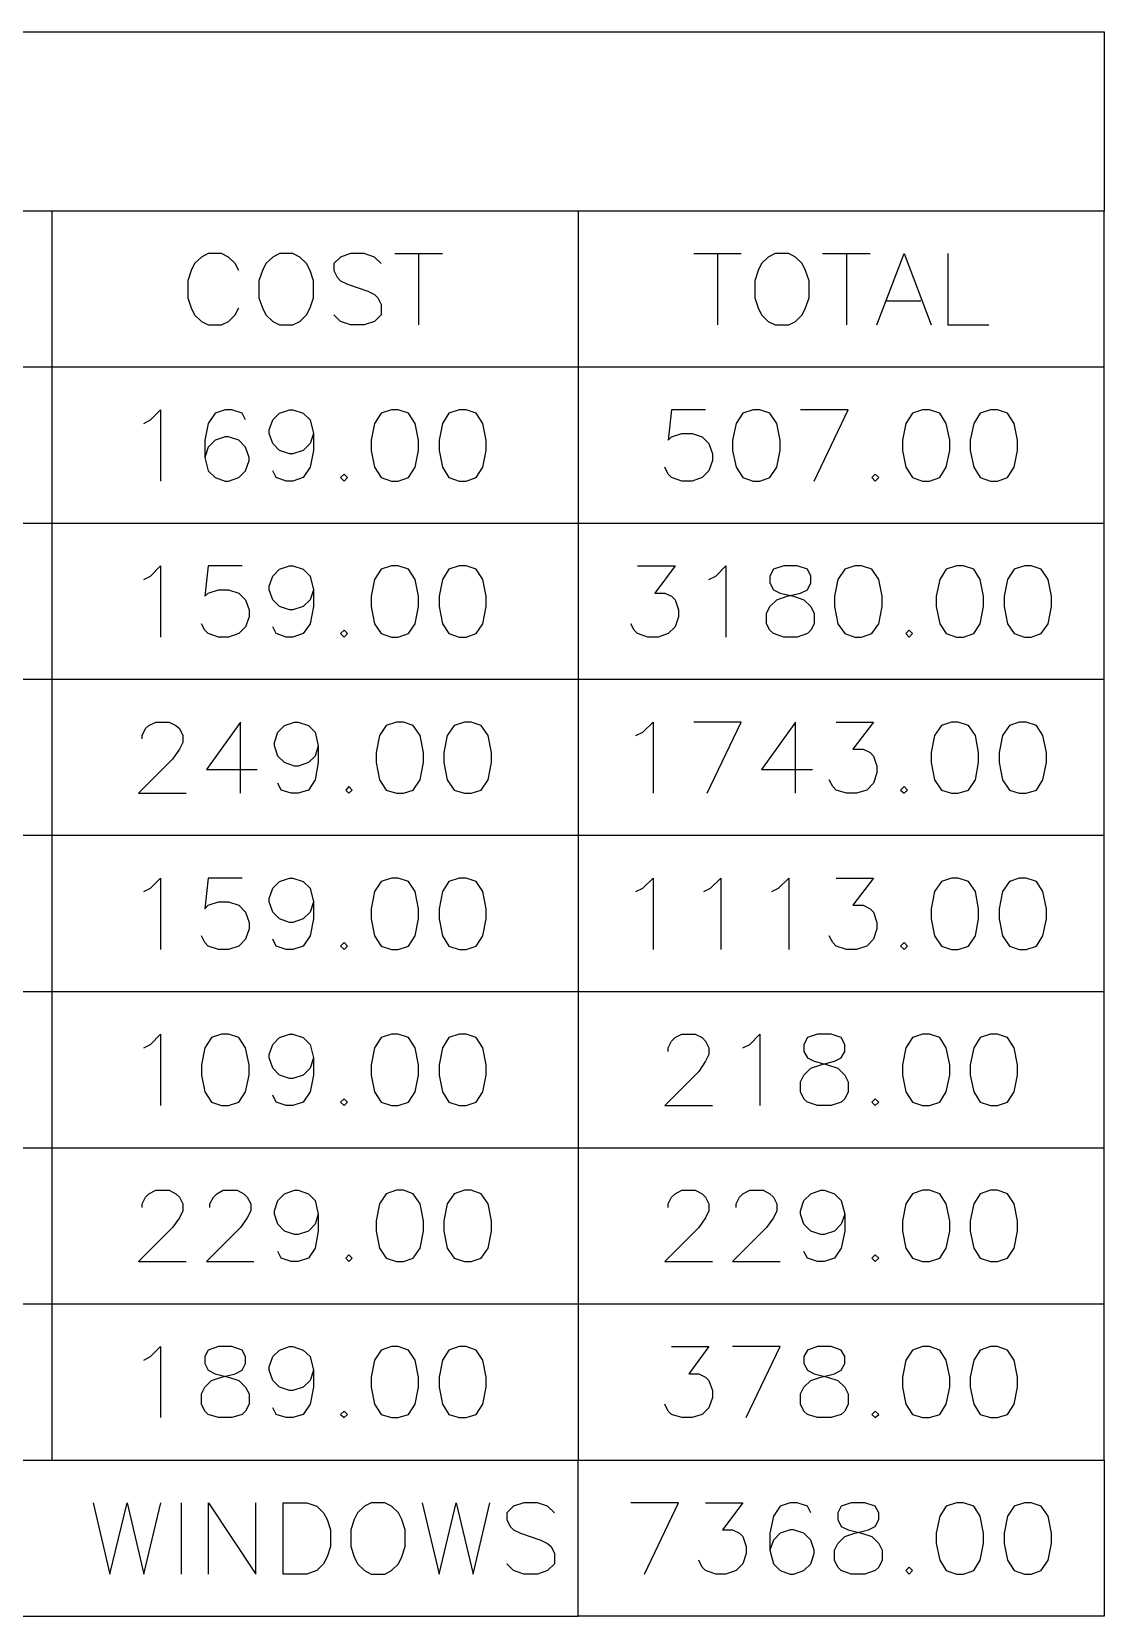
# Paper-space layout 'D-size Plot' of a CAD drawing. Extents: x 0 to 34.1, y 0 to 23.
# Drawn here: x 27.487 to 30.197, y 2.313 to 6.314 of the extents above; entities that cross this region are included whole.
import ezdxf
from ezdxf.xclip import XClip

# ---------------------------------------------------------------- set-up
doc = ezdxf.new("R2010")
doc.units = 0
doc.header["$XCLIPFRAME"] = 0
doc.layers.add('Text', color=7, linetype='Continuous')

# ---------------------------------------------------------------- blocks, each defined once
blk = doc.blocks.new('Viewport3')
at = {"color": 18, "linetype": 'Continuous', "lineweight": 25, "true_color": 0x000000}
for p, q in [((28.4049, 5.7543), (28.5249, 5.7543)), ((28.4649, 5.7543), (28.4649, 5.5743)), ((29.1599, 5.7543), (29.2799, 5.7543)), ((29.2199, 5.7543), (29.2199, 5.5743)), ((29.4857, 5.7543), (29.6057, 5.7543)), ((29.5457, 5.7543), (29.5457, 5.5743)), ((29.6482, 5.6343), (29.734, 5.6343)), ((26.5582, 2.7068), (27.5382, 2.7068)), ((27.5382, 2.7068), (28.8682, 2.7068)), ((27.8648, 2.5993), (27.8648, 2.4193)), ((26.5582, 2.3126), (27.5382, 2.3126)), ((27.5382, 2.3126), (28.8682, 2.3126))]:
    blk.add_line(p, q, dxfattribs=at)
for points in [[(16.4547, 5.861), (16.4547, 6.3143), (17.4589, 6.3143), (18.7881, 6.3143), (20.6581, 6.3143), (22.4756, 6.3143), (24.0973, 6.3143), (26.5582, 6.3143), (27.5382, 6.3143), (28.8682, 6.3143), (30.1974, 6.3143), (30.1974, 5.861)], [(27.5382, 5.861), (26.5582, 5.861), (26.5582, 5.4668)], [(28.8682, 5.861), (27.5382, 5.861), (27.5382, 5.4668)], [(30.1974, 5.4668), (30.1974, 5.861), (28.8682, 5.861), (28.8682, 5.4668)], [(28.0107, 5.711), (28.0015, 5.7285), (27.9848, 5.7451), (27.9673, 5.7543), (27.9332, 5.7543), (27.9165, 5.7451), (27.899, 5.7285), (27.8907, 5.711), (27.8815, 5.6851), (27.8815, 5.6426), (27.8907, 5.6168), (27.899, 5.5993), (27.9165, 5.5826), (27.9332, 5.5743), (27.9673, 5.5743), (27.9848, 5.5826), (28.0015, 5.5993), (28.0107, 5.6168)], [(28.1132, 5.7543), (28.0965, 5.7451), (28.079, 5.7285), (28.0707, 5.711), (28.0615, 5.6851), (28.0615, 5.6426), (28.0707, 5.6168), (28.079, 5.5993), (28.0965, 5.5826), (28.1132, 5.5743), (28.1474, 5.5743), (28.1649, 5.5826), (28.1815, 5.5993), (28.1907, 5.6168), (28.199, 5.6426), (28.199, 5.6851), (28.1907, 5.711), (28.1815, 5.7285), (28.1649, 5.7451), (28.1474, 5.7543), (28.1132, 5.7543)], [(28.3707, 5.7285), (28.3532, 5.7451), (28.3274, 5.7543), (28.2932, 5.7543), (28.2674, 5.7451), (28.2507, 5.7285), (28.2507, 5.711), (28.259, 5.6943), (28.2674, 5.6851), (28.2849, 5.6768), (28.3365, 5.6593), (28.3532, 5.651), (28.3615, 5.6426), (28.3707, 5.6251), (28.3707, 5.5993), (28.3532, 5.5826), (28.3274, 5.5743), (28.2932, 5.5743), (28.2674, 5.5826), (28.2507, 5.5993)], [(29.3657, 5.7543), (29.3482, 5.7451), (29.3315, 5.7285), (29.3224, 5.711), (29.314, 5.6851), (29.314, 5.6426), (29.3224, 5.6168), (29.3315, 5.5993), (29.3482, 5.5826), (29.3657, 5.5743), (29.3999, 5.5743), (29.4174, 5.5826), (29.434, 5.5993), (29.4424, 5.6168), (29.4515, 5.6426), (29.4515, 5.6851), (29.4424, 5.711), (29.434, 5.7285), (29.4174, 5.7451), (29.3999, 5.7543), (29.3657, 5.7543)], [(29.6224, 5.5743), (29.6915, 5.7543), (29.7599, 5.5743)], [(29.8024, 5.7543), (29.8024, 5.5743), (29.9057, 5.5743)], [(27.5382, 5.4668), (26.5582, 5.4668), (26.5582, 5.0726)], [(28.8682, 5.4668), (27.5382, 5.4668), (27.5382, 5.0726)], [(30.1974, 5.0726), (30.1974, 5.4668), (28.8682, 5.4668), (28.8682, 5.0726)], [(27.7707, 5.3251), (27.7873, 5.3343), (27.8132, 5.3593), (27.8132, 5.1793)], [(28.0274, 5.3343), (28.019, 5.351), (27.9932, 5.3593), (27.9765, 5.3593), (27.9507, 5.351), (27.9332, 5.3251), (27.9248, 5.2826), (27.9248, 5.2393), (27.9332, 5.2051), (27.9507, 5.1885), (27.9765, 5.1793), (27.9848, 5.1793), (28.0107, 5.1885), (28.0274, 5.2051), (28.0365, 5.231), (28.0365, 5.2393), (28.0274, 5.2651), (28.0107, 5.2826), (27.9848, 5.291), (27.9765, 5.291), (27.9507, 5.2826), (27.9332, 5.2651), (27.9248, 5.2393)], [(28.199, 5.2993), (28.1907, 5.2743), (28.1732, 5.2568), (28.1474, 5.2485), (28.139, 5.2485), (28.1132, 5.2568), (28.0965, 5.2743), (28.0874, 5.2993), (28.0874, 5.3085), (28.0965, 5.3343), (28.1132, 5.351), (28.139, 5.3593), (28.1474, 5.3593), (28.1732, 5.351), (28.1907, 5.3343), (28.199, 5.2993), (28.199, 5.2568), (28.1907, 5.2143), (28.1732, 5.1885), (28.1474, 5.1793), (28.1307, 5.1793), (28.1049, 5.1885), (28.0965, 5.2051)], [(28.3965, 5.3593), (28.3707, 5.351), (28.3532, 5.3251), (28.3449, 5.2826), (28.3449, 5.2568), (28.3532, 5.2143), (28.3707, 5.1885), (28.3965, 5.1793), (28.4132, 5.1793), (28.439, 5.1885), (28.4565, 5.2143), (28.4649, 5.2568), (28.4649, 5.2826), (28.4565, 5.3251), (28.439, 5.351), (28.4132, 5.3593), (28.3965, 5.3593)], [(28.5674, 5.3593), (28.5415, 5.351), (28.5249, 5.3251), (28.5165, 5.2826), (28.5165, 5.2568), (28.5249, 5.2143), (28.5415, 5.1885), (28.5674, 5.1793), (28.5849, 5.1793), (28.6107, 5.1885), (28.6274, 5.2143), (28.6357, 5.2568), (28.6357, 5.2826), (28.6274, 5.3251), (28.6107, 5.351), (28.5849, 5.3593), (28.5674, 5.3593)], [(29.1899, 5.3593), (29.104, 5.3593), (29.0957, 5.2826), (29.104, 5.291), (29.1299, 5.2993), (29.1557, 5.2993), (29.1815, 5.291), (29.1982, 5.2743), (29.2074, 5.2485), (29.2074, 5.231), (29.1982, 5.2051), (29.1815, 5.1885), (29.1557, 5.1793), (29.1299, 5.1793), (29.104, 5.1885), (29.0957, 5.1968), (29.0874, 5.2143)], [(29.3099, 5.3593), (29.284, 5.351), (29.2674, 5.3251), (29.2582, 5.2826), (29.2582, 5.2568), (29.2674, 5.2143), (29.284, 5.1885), (29.3099, 5.1793), (29.3274, 5.1793), (29.3524, 5.1885), (29.3699, 5.2143), (29.3782, 5.2568), (29.3782, 5.2826), (29.3699, 5.3251), (29.3524, 5.351), (29.3274, 5.3593), (29.3099, 5.3593)], [(29.464, 5.1793), (29.5499, 5.3593), (29.4299, 5.3593)], [(29.7382, 5.3593), (29.7124, 5.351), (29.6957, 5.3251), (29.6874, 5.2826), (29.6874, 5.2568), (29.6957, 5.2143), (29.7124, 5.1885), (29.7382, 5.1793), (29.7557, 5.1793), (29.7815, 5.1885), (29.7982, 5.2143), (29.8074, 5.2568), (29.8074, 5.2826), (29.7982, 5.3251), (29.7815, 5.351), (29.7557, 5.3593), (29.7382, 5.3593)], [(29.9099, 5.3593), (29.884, 5.351), (29.8674, 5.3251), (29.8582, 5.2826), (29.8582, 5.2568), (29.8674, 5.2143), (29.884, 5.1885), (29.9099, 5.1793), (29.9274, 5.1793), (29.9524, 5.1885), (29.9699, 5.2143), (29.9782, 5.2568), (29.9782, 5.2826), (29.9699, 5.3251), (29.9524, 5.351), (29.9274, 5.3593), (29.9099, 5.3593)], [(28.2765, 5.1968), (28.2674, 5.1885), (28.2765, 5.1793), (28.2849, 5.1885), (28.2765, 5.1968)], [(29.6182, 5.1968), (29.6099, 5.1885), (29.6182, 5.1793), (29.6274, 5.1885), (29.6182, 5.1968)], [(27.5382, 5.0726), (26.5582, 5.0726), (26.5582, 4.6785)], [(28.8682, 5.0726), (27.5382, 5.0726), (27.5382, 4.6785)], [(30.1974, 4.6785), (30.1974, 5.0726), (28.8682, 5.0726), (28.8682, 4.6785)], [(27.7707, 4.931), (27.7873, 4.9393), (27.8132, 4.9651), (27.8132, 4.7851)], [(28.019, 4.9651), (27.9332, 4.9651), (27.9248, 4.8885), (27.9332, 4.8968), (27.959, 4.9051), (27.9848, 4.9051), (28.0107, 4.8968), (28.0274, 4.8793), (28.0365, 4.8543), (28.0365, 4.8368), (28.0274, 4.811), (28.0107, 4.7943), (27.9848, 4.7851), (27.959, 4.7851), (27.9332, 4.7943), (27.9248, 4.8026), (27.9165, 4.8193)], [(28.199, 4.9051), (28.1907, 4.8793), (28.1732, 4.8626), (28.1474, 4.8543), (28.139, 4.8543), (28.1132, 4.8626), (28.0965, 4.8793), (28.0874, 4.9051), (28.0874, 4.9143), (28.0965, 4.9393), (28.1132, 4.9568), (28.139, 4.9651), (28.1474, 4.9651), (28.1732, 4.9568), (28.1907, 4.9393), (28.199, 4.9051), (28.199, 4.8626), (28.1907, 4.8193), (28.1732, 4.7943), (28.1474, 4.7851), (28.1307, 4.7851), (28.1049, 4.7943), (28.0965, 4.811)], [(28.3965, 4.9651), (28.3707, 4.9568), (28.3532, 4.931), (28.3449, 4.8885), (28.3449, 4.8626), (28.3532, 4.8193), (28.3707, 4.7943), (28.3965, 4.7851), (28.4132, 4.7851), (28.439, 4.7943), (28.4565, 4.8193), (28.4649, 4.8626), (28.4649, 4.8885), (28.4565, 4.931), (28.439, 4.9568), (28.4132, 4.9651), (28.3965, 4.9651)], [(28.5674, 4.9651), (28.5415, 4.9568), (28.5249, 4.931), (28.5165, 4.8885), (28.5165, 4.8626), (28.5249, 4.8193), (28.5415, 4.7943), (28.5674, 4.7851), (28.5849, 4.7851), (28.6107, 4.7943), (28.6274, 4.8193), (28.6357, 4.8626), (28.6357, 4.8885), (28.6274, 4.931), (28.6107, 4.9568), (28.5849, 4.9651), (28.5674, 4.9651)], [(29.0182, 4.9651), (29.1132, 4.9651), (29.0615, 4.8968), (29.0874, 4.8968), (29.104, 4.8885), (29.1132, 4.8793), (29.1215, 4.8543), (29.1215, 4.8368), (29.1132, 4.811), (29.0957, 4.7943), (29.0699, 4.7851), (29.044, 4.7851), (29.0182, 4.7943), (29.0099, 4.8026), (29.0015, 4.8193)], [(29.1982, 4.931), (29.2157, 4.9393), (29.2415, 4.9651), (29.2415, 4.7851)], [(29.3874, 4.9651), (29.3615, 4.9568), (29.3524, 4.9393), (29.3524, 4.9226), (29.3615, 4.9051), (29.3782, 4.8968), (29.4124, 4.8885), (29.4382, 4.8793), (29.4557, 4.8626), (29.464, 4.8451), (29.464, 4.8193), (29.4557, 4.8026), (29.4474, 4.7943), (29.4215, 4.7851), (29.3874, 4.7851), (29.3615, 4.7943), (29.3524, 4.8026), (29.344, 4.8193), (29.344, 4.8451), (29.3524, 4.8626), (29.3699, 4.8793), (29.3957, 4.8885), (29.4299, 4.8968), (29.4474, 4.9051), (29.4557, 4.9226), (29.4557, 4.9393), (29.4474, 4.9568), (29.4215, 4.9651), (29.3874, 4.9651)], [(29.5674, 4.9651), (29.5415, 4.9568), (29.524, 4.931), (29.5157, 4.8885), (29.5157, 4.8626), (29.524, 4.8193), (29.5415, 4.7943), (29.5674, 4.7851), (29.584, 4.7851), (29.6099, 4.7943), (29.6274, 4.8193), (29.6357, 4.8626), (29.6357, 4.8885), (29.6274, 4.931), (29.6099, 4.9568), (29.584, 4.9651), (29.5674, 4.9651)], [(29.824, 4.9651), (29.7982, 4.9568), (29.7815, 4.931), (29.7724, 4.8885), (29.7724, 4.8626), (29.7815, 4.8193), (29.7982, 4.7943), (29.824, 4.7851), (29.8415, 4.7851), (29.8674, 4.7943), (29.884, 4.8193), (29.8924, 4.8626), (29.8924, 4.8885), (29.884, 4.931), (29.8674, 4.9568), (29.8415, 4.9651), (29.824, 4.9651)], [(29.9957, 4.9651), (29.9699, 4.9568), (29.9524, 4.931), (29.944, 4.8885), (29.944, 4.8626), (29.9524, 4.8193), (29.9699, 4.7943), (29.9957, 4.7851), (30.0124, 4.7851), (30.0382, 4.7943), (30.0557, 4.8193), (30.064, 4.8626), (30.064, 4.8885), (30.0557, 4.931), (30.0382, 4.9568), (30.0124, 4.9651), (29.9957, 4.9651)], [(28.2765, 4.8026), (28.2674, 4.7943), (28.2765, 4.7851), (28.2849, 4.7943), (28.2765, 4.8026)], [(29.704, 4.8026), (29.6957, 4.7943), (29.704, 4.7851), (29.7124, 4.7943), (29.704, 4.8026)], [(27.5382, 4.6785), (26.5582, 4.6785), (26.5582, 4.2843)], [(28.8682, 4.6785), (27.5382, 4.6785), (27.5382, 4.2843)], [(30.1974, 4.2843), (30.1974, 4.6785), (28.8682, 4.6785), (28.8682, 4.2843)], [(27.7665, 4.5285), (27.7665, 4.5368), (27.7748, 4.5543), (27.7832, 4.5626), (27.8007, 4.571), (27.8348, 4.571), (27.8515, 4.5626), (27.8607, 4.5543), (27.869, 4.5368), (27.869, 4.5193), (27.8607, 4.5026), (27.8432, 4.4768), (27.7573, 4.391), (27.8773, 4.391)], [(28.0149, 4.391), (28.0149, 4.571), (27.929, 4.451), (28.0574, 4.451)], [(28.2115, 4.511), (28.2032, 4.4851), (28.1865, 4.4685), (28.1607, 4.4593), (28.1515, 4.4593), (28.1265, 4.4685), (28.109, 4.4851), (28.1007, 4.511), (28.1007, 4.5193), (28.109, 4.5451), (28.1265, 4.5626), (28.1515, 4.571), (28.1607, 4.571), (28.1865, 4.5626), (28.2032, 4.5451), (28.2115, 4.511), (28.2115, 4.4685), (28.2032, 4.4251), (28.1865, 4.3993), (28.1607, 4.391), (28.1432, 4.391), (28.1174, 4.3993), (28.109, 4.4168)], [(28.409, 4.571), (28.3832, 4.5626), (28.3665, 4.5368), (28.3574, 4.4943), (28.3574, 4.4685), (28.3665, 4.4251), (28.3832, 4.3993), (28.409, 4.391), (28.4265, 4.391), (28.4515, 4.3993), (28.469, 4.4251), (28.4774, 4.4685), (28.4774, 4.4943), (28.469, 4.5368), (28.4515, 4.5626), (28.4265, 4.571), (28.409, 4.571)], [(28.5807, 4.571), (28.5549, 4.5626), (28.5374, 4.5368), (28.529, 4.4943), (28.529, 4.4685), (28.5374, 4.4251), (28.5549, 4.3993), (28.5807, 4.391), (28.5974, 4.391), (28.6232, 4.3993), (28.6407, 4.4251), (28.649, 4.4685), (28.649, 4.4943), (28.6407, 4.5368), (28.6232, 4.5626), (28.5974, 4.571), (28.5807, 4.571)], [(29.014, 4.5368), (29.0315, 4.5451), (29.0574, 4.571), (29.0574, 4.391)], [(29.194, 4.391), (29.2799, 4.571), (29.1599, 4.571)], [(29.4174, 4.391), (29.4174, 4.571), (29.3315, 4.451), (29.4599, 4.451)], [(29.5199, 4.571), (29.614, 4.571), (29.5624, 4.5026), (29.5882, 4.5026), (29.6057, 4.4943), (29.614, 4.4851), (29.6224, 4.4593), (29.6224, 4.4426), (29.614, 4.4168), (29.5974, 4.3993), (29.5715, 4.391), (29.5457, 4.391), (29.5199, 4.3993), (29.5115, 4.4085), (29.5024, 4.4251)], [(29.8115, 4.571), (29.7857, 4.5626), (29.7682, 4.5368), (29.7599, 4.4943), (29.7599, 4.4685), (29.7682, 4.4251), (29.7857, 4.3993), (29.8115, 4.391), (29.8282, 4.391), (29.854, 4.3993), (29.8715, 4.4251), (29.8799, 4.4685), (29.8799, 4.4943), (29.8715, 4.5368), (29.854, 4.5626), (29.8282, 4.571), (29.8115, 4.571)], [(29.9824, 4.571), (29.9574, 4.5626), (29.9399, 4.5368), (29.9315, 4.4943), (29.9315, 4.4685), (29.9399, 4.4251), (29.9574, 4.3993), (29.9824, 4.391), (29.9999, 4.391), (30.0257, 4.3993), (30.0424, 4.4251), (30.0515, 4.4685), (30.0515, 4.4943), (30.0424, 4.5368), (30.0257, 4.5626), (29.9999, 4.571), (29.9824, 4.571)], [(28.289, 4.4085), (28.2807, 4.3993), (28.289, 4.391), (28.2974, 4.3993), (28.289, 4.4085)], [(29.6915, 4.4085), (29.6824, 4.3993), (29.6915, 4.391), (29.6999, 4.3993), (29.6915, 4.4085)], [(27.5382, 4.2843), (26.5582, 4.2843), (26.5582, 3.8893)], [(28.8682, 4.2843), (27.5382, 4.2843), (27.5382, 3.8893)], [(30.1974, 3.8893), (30.1974, 4.2843), (28.8682, 4.2843), (28.8682, 3.8893)], [(27.7707, 4.1426), (27.7873, 4.151), (27.8132, 4.1768), (27.8132, 3.9968)], [(28.019, 4.1768), (27.9332, 4.1768), (27.9248, 4.0993), (27.9332, 4.1085), (27.959, 4.1168), (27.9848, 4.1168), (28.0107, 4.1085), (28.0274, 4.091), (28.0365, 4.0651), (28.0365, 4.0485), (28.0274, 4.0226), (28.0107, 4.0051), (27.9848, 3.9968), (27.959, 3.9968), (27.9332, 4.0051), (27.9248, 4.0143), (27.9165, 4.031)], [(28.199, 4.1168), (28.1907, 4.091), (28.1732, 4.0743), (28.1474, 4.0651), (28.139, 4.0651), (28.1132, 4.0743), (28.0965, 4.091), (28.0874, 4.1168), (28.0874, 4.1251), (28.0965, 4.151), (28.1132, 4.1685), (28.139, 4.1768), (28.1474, 4.1768), (28.1732, 4.1685), (28.1907, 4.151), (28.199, 4.1168), (28.199, 4.0743), (28.1907, 4.031), (28.1732, 4.0051), (28.1474, 3.9968), (28.1307, 3.9968), (28.1049, 4.0051), (28.0965, 4.0226)], [(28.3965, 4.1768), (28.3707, 4.1685), (28.3532, 4.1426), (28.3449, 4.0993), (28.3449, 4.0743), (28.3532, 4.031), (28.3707, 4.0051), (28.3965, 3.9968), (28.4132, 3.9968), (28.439, 4.0051), (28.4565, 4.031), (28.4649, 4.0743), (28.4649, 4.0993), (28.4565, 4.1426), (28.439, 4.1685), (28.4132, 4.1768), (28.3965, 4.1768)], [(28.5674, 4.1768), (28.5415, 4.1685), (28.5249, 4.1426), (28.5165, 4.0993), (28.5165, 4.0743), (28.5249, 4.031), (28.5415, 4.0051), (28.5674, 3.9968), (28.5849, 3.9968), (28.6107, 4.0051), (28.6274, 4.031), (28.6357, 4.0743), (28.6357, 4.0993), (28.6274, 4.1426), (28.6107, 4.1685), (28.5849, 4.1768), (28.5674, 4.1768)], [(29.014, 4.1426), (29.0315, 4.151), (29.0574, 4.1768), (29.0574, 3.9968)], [(29.1857, 4.1426), (29.2024, 4.151), (29.2282, 4.1768), (29.2282, 3.9968)], [(29.3574, 4.1426), (29.374, 4.151), (29.3999, 4.1768), (29.3999, 3.9968)], [(29.5199, 4.1768), (29.614, 4.1768), (29.5624, 4.1085), (29.5882, 4.1085), (29.6057, 4.0993), (29.614, 4.091), (29.6224, 4.0651), (29.6224, 4.0485), (29.614, 4.0226), (29.5974, 4.0051), (29.5715, 3.9968), (29.5457, 3.9968), (29.5199, 4.0051), (29.5115, 4.0143), (29.5024, 4.031)], [(29.8115, 4.1768), (29.7857, 4.1685), (29.7682, 4.1426), (29.7599, 4.0993), (29.7599, 4.0743), (29.7682, 4.031), (29.7857, 4.0051), (29.8115, 3.9968), (29.8282, 3.9968), (29.854, 4.0051), (29.8715, 4.031), (29.8799, 4.0743), (29.8799, 4.0993), (29.8715, 4.1426), (29.854, 4.1685), (29.8282, 4.1768), (29.8115, 4.1768)], [(29.9824, 4.1768), (29.9574, 4.1685), (29.9399, 4.1426), (29.9315, 4.0993), (29.9315, 4.0743), (29.9399, 4.031), (29.9574, 4.0051), (29.9824, 3.9968), (29.9999, 3.9968), (30.0257, 4.0051), (30.0424, 4.031), (30.0515, 4.0743), (30.0515, 4.0993), (30.0424, 4.1426), (30.0257, 4.1685), (29.9999, 4.1768), (29.9824, 4.1768)], [(28.2765, 4.0143), (28.2674, 4.0051), (28.2765, 3.9968), (28.2849, 4.0051), (28.2765, 4.0143)], [(29.6915, 4.0143), (29.6824, 4.0051), (29.6915, 3.9968), (29.6999, 4.0051), (29.6915, 4.0143)], [(27.5382, 3.8893), (26.5582, 3.8893), (26.5582, 3.4951)], [(28.8682, 3.8893), (27.5382, 3.8893), (27.5382, 3.4951)], [(30.1974, 3.4951), (30.1974, 3.8893), (28.8682, 3.8893), (28.8682, 3.4951)], [(27.7707, 3.7485), (27.7873, 3.7568), (27.8132, 3.7826), (27.8132, 3.6026)], [(27.9673, 3.7826), (27.9415, 3.7743), (27.9248, 3.7485), (27.9165, 3.7051), (27.9165, 3.6793), (27.9248, 3.6368), (27.9415, 3.611), (27.9673, 3.6026), (27.9848, 3.6026), (28.0107, 3.611), (28.0274, 3.6368), (28.0365, 3.6793), (28.0365, 3.7051), (28.0274, 3.7485), (28.0107, 3.7743), (27.9848, 3.7826), (27.9673, 3.7826)], [(28.199, 3.7226), (28.1907, 3.6968), (28.1732, 3.6793), (28.1474, 3.671), (28.139, 3.671), (28.1132, 3.6793), (28.0965, 3.6968), (28.0874, 3.7226), (28.0874, 3.731), (28.0965, 3.7568), (28.1132, 3.7743), (28.139, 3.7826), (28.1474, 3.7826), (28.1732, 3.7743), (28.1907, 3.7568), (28.199, 3.7226), (28.199, 3.6793), (28.1907, 3.6368), (28.1732, 3.611), (28.1474, 3.6026), (28.1307, 3.6026), (28.1049, 3.611), (28.0965, 3.6285)], [(28.3965, 3.7826), (28.3707, 3.7743), (28.3532, 3.7485), (28.3449, 3.7051), (28.3449, 3.6793), (28.3532, 3.6368), (28.3707, 3.611), (28.3965, 3.6026), (28.4132, 3.6026), (28.439, 3.611), (28.4565, 3.6368), (28.4649, 3.6793), (28.4649, 3.7051), (28.4565, 3.7485), (28.439, 3.7743), (28.4132, 3.7826), (28.3965, 3.7826)], [(28.5674, 3.7826), (28.5415, 3.7743), (28.5249, 3.7485), (28.5165, 3.7051), (28.5165, 3.6793), (28.5249, 3.6368), (28.5415, 3.611), (28.5674, 3.6026), (28.5849, 3.6026), (28.6107, 3.611), (28.6274, 3.6368), (28.6357, 3.6793), (28.6357, 3.7051), (28.6274, 3.7485), (28.6107, 3.7743), (28.5849, 3.7826), (28.5674, 3.7826)], [(29.0957, 3.7393), (29.0957, 3.7485), (29.104, 3.7651), (29.1132, 3.7743), (29.1299, 3.7826), (29.164, 3.7826), (29.1815, 3.7743), (29.1899, 3.7651), (29.1982, 3.7485), (29.1982, 3.731), (29.1899, 3.7143), (29.1732, 3.6885), (29.0874, 3.6026), (29.2074, 3.6026)], [(29.284, 3.7485), (29.3015, 3.7568), (29.3274, 3.7826), (29.3274, 3.6026)], [(29.4724, 3.7826), (29.4474, 3.7743), (29.4382, 3.7568), (29.4382, 3.7393), (29.4474, 3.7226), (29.464, 3.7143), (29.4982, 3.7051), (29.524, 3.6968), (29.5415, 3.6793), (29.5499, 3.6626), (29.5499, 3.6368), (29.5415, 3.6193), (29.5324, 3.611), (29.5074, 3.6026), (29.4724, 3.6026), (29.4474, 3.611), (29.4382, 3.6193), (29.4299, 3.6368), (29.4299, 3.6626), (29.4382, 3.6793), (29.4557, 3.6968), (29.4815, 3.7051), (29.5157, 3.7143), (29.5324, 3.7226), (29.5415, 3.7393), (29.5415, 3.7568), (29.5324, 3.7743), (29.5074, 3.7826), (29.4724, 3.7826)], [(29.7382, 3.7826), (29.7124, 3.7743), (29.6957, 3.7485), (29.6874, 3.7051), (29.6874, 3.6793), (29.6957, 3.6368), (29.7124, 3.611), (29.7382, 3.6026), (29.7557, 3.6026), (29.7815, 3.611), (29.7982, 3.6368), (29.8074, 3.6793), (29.8074, 3.7051), (29.7982, 3.7485), (29.7815, 3.7743), (29.7557, 3.7826), (29.7382, 3.7826)], [(29.9099, 3.7826), (29.884, 3.7743), (29.8674, 3.7485), (29.8582, 3.7051), (29.8582, 3.6793), (29.8674, 3.6368), (29.884, 3.611), (29.9099, 3.6026), (29.9274, 3.6026), (29.9524, 3.611), (29.9699, 3.6368), (29.9782, 3.6793), (29.9782, 3.7051), (29.9699, 3.7485), (29.9524, 3.7743), (29.9274, 3.7826), (29.9099, 3.7826)], [(28.2765, 3.6193), (28.2674, 3.611), (28.2765, 3.6026), (28.2849, 3.611), (28.2765, 3.6193)], [(29.6182, 3.6193), (29.6099, 3.611), (29.6182, 3.6026), (29.6274, 3.611), (29.6182, 3.6193)], [(27.5382, 3.4951), (26.5582, 3.4951), (26.5582, 3.101)], [(28.8682, 3.4951), (27.5382, 3.4951), (27.5382, 3.101)], [(30.1974, 3.101), (30.1974, 3.4951), (28.8682, 3.4951), (28.8682, 3.101)], [(27.7665, 3.3451), (27.7665, 3.3543), (27.7748, 3.371), (27.7832, 3.3793), (27.8007, 3.3885), (27.8348, 3.3885), (27.8515, 3.3793), (27.8607, 3.371), (27.869, 3.3543), (27.869, 3.3368), (27.8607, 3.3193), (27.8432, 3.2943), (27.7573, 3.2085), (27.8773, 3.2085)], [(27.9373, 3.3451), (27.9373, 3.3543), (27.9465, 3.371), (27.9548, 3.3793), (27.9715, 3.3885), (28.0065, 3.3885), (28.0232, 3.3793), (28.0315, 3.371), (28.0407, 3.3543), (28.0407, 3.3368), (28.0315, 3.3193), (28.0149, 3.2943), (27.929, 3.2085), (28.049, 3.2085)], [(28.2115, 3.3285), (28.2032, 3.3026), (28.1865, 3.2851), (28.1607, 3.2768), (28.1515, 3.2768), (28.1265, 3.2851), (28.109, 3.3026), (28.1007, 3.3285), (28.1007, 3.3368), (28.109, 3.3626), (28.1265, 3.3793), (28.1515, 3.3885), (28.1607, 3.3885), (28.1865, 3.3793), (28.2032, 3.3626), (28.2115, 3.3285), (28.2115, 3.2851), (28.2032, 3.2426), (28.1865, 3.2168), (28.1607, 3.2085), (28.1432, 3.2085), (28.1174, 3.2168), (28.109, 3.2343)], [(28.409, 3.3885), (28.3832, 3.3793), (28.3665, 3.3543), (28.3574, 3.311), (28.3574, 3.2851), (28.3665, 3.2426), (28.3832, 3.2168), (28.409, 3.2085), (28.4265, 3.2085), (28.4515, 3.2168), (28.469, 3.2426), (28.4774, 3.2851), (28.4774, 3.311), (28.469, 3.3543), (28.4515, 3.3793), (28.4265, 3.3885), (28.409, 3.3885)], [(28.5807, 3.3885), (28.5549, 3.3793), (28.5374, 3.3543), (28.529, 3.311), (28.529, 3.2851), (28.5374, 3.2426), (28.5549, 3.2168), (28.5807, 3.2085), (28.5974, 3.2085), (28.6232, 3.2168), (28.6407, 3.2426), (28.649, 3.2851), (28.649, 3.311), (28.6407, 3.3543), (28.6232, 3.3793), (28.5974, 3.3885), (28.5807, 3.3885)], [(29.0957, 3.3451), (29.0957, 3.3543), (29.104, 3.371), (29.1132, 3.3793), (29.1299, 3.3885), (29.164, 3.3885), (29.1815, 3.3793), (29.1899, 3.371), (29.1982, 3.3543), (29.1982, 3.3368), (29.1899, 3.3193), (29.1732, 3.2943), (29.0874, 3.2085), (29.2074, 3.2085)], [(29.2674, 3.3451), (29.2674, 3.3543), (29.2757, 3.371), (29.284, 3.3793), (29.3015, 3.3885), (29.3357, 3.3885), (29.3524, 3.3793), (29.3615, 3.371), (29.3699, 3.3543), (29.3699, 3.3368), (29.3615, 3.3193), (29.344, 3.2943), (29.2582, 3.2085), (29.3782, 3.2085)], [(29.5415, 3.3285), (29.5324, 3.3026), (29.5157, 3.2851), (29.4899, 3.2768), (29.4815, 3.2768), (29.4557, 3.2851), (29.4382, 3.3026), (29.4299, 3.3285), (29.4299, 3.3368), (29.4382, 3.3626), (29.4557, 3.3793), (29.4815, 3.3885), (29.4899, 3.3885), (29.5157, 3.3793), (29.5324, 3.3626), (29.5415, 3.3285), (29.5415, 3.2851), (29.5324, 3.2426), (29.5157, 3.2168), (29.4899, 3.2085), (29.4724, 3.2085), (29.4474, 3.2168), (29.4382, 3.2343)], [(29.7382, 3.3885), (29.7124, 3.3793), (29.6957, 3.3543), (29.6874, 3.311), (29.6874, 3.2851), (29.6957, 3.2426), (29.7124, 3.2168), (29.7382, 3.2085), (29.7557, 3.2085), (29.7815, 3.2168), (29.7982, 3.2426), (29.8074, 3.2851), (29.8074, 3.311), (29.7982, 3.3543), (29.7815, 3.3793), (29.7557, 3.3885), (29.7382, 3.3885)], [(29.9099, 3.3885), (29.884, 3.3793), (29.8674, 3.3543), (29.8582, 3.311), (29.8582, 3.2851), (29.8674, 3.2426), (29.884, 3.2168), (29.9099, 3.2085), (29.9274, 3.2085), (29.9524, 3.2168), (29.9699, 3.2426), (29.9782, 3.2851), (29.9782, 3.311), (29.9699, 3.3543), (29.9524, 3.3793), (29.9274, 3.3885), (29.9099, 3.3885)], [(28.289, 3.2251), (28.2807, 3.2168), (28.289, 3.2085), (28.2974, 3.2168), (28.289, 3.2251)], [(29.6182, 3.2251), (29.6099, 3.2168), (29.6182, 3.2085), (29.6274, 3.2168), (29.6182, 3.2251)], [(27.5382, 3.101), (26.5582, 3.101), (26.5582, 2.7068)], [(28.8682, 3.101), (27.5382, 3.101), (27.5382, 2.7068)], [(30.1974, 2.7068), (30.1974, 3.101), (28.8682, 3.101), (28.8682, 2.7068)], [(27.7707, 2.9593), (27.7873, 2.9685), (27.8132, 2.9943), (27.8132, 2.8143)], [(27.959, 2.9943), (27.9332, 2.9851), (27.9248, 2.9685), (27.9248, 2.951), (27.9332, 2.9343), (27.9507, 2.9251), (27.9848, 2.9168), (28.0107, 2.9085), (28.0274, 2.891), (28.0365, 2.8743), (28.0365, 2.8485), (28.0274, 2.831), (28.019, 2.8226), (27.9932, 2.8143), (27.959, 2.8143), (27.9332, 2.8226), (27.9248, 2.831), (27.9165, 2.8485), (27.9165, 2.8743), (27.9248, 2.891), (27.9415, 2.9085), (27.9673, 2.9168), (28.0015, 2.9251), (28.019, 2.9343), (28.0274, 2.951), (28.0274, 2.9685), (28.019, 2.9851), (27.9932, 2.9943), (27.959, 2.9943)], [(28.199, 2.9343), (28.1907, 2.9085), (28.1732, 2.891), (28.1474, 2.8826), (28.139, 2.8826), (28.1132, 2.891), (28.0965, 2.9085), (28.0874, 2.9343), (28.0874, 2.9426), (28.0965, 2.9685), (28.1132, 2.9851), (28.139, 2.9943), (28.1474, 2.9943), (28.1732, 2.9851), (28.1907, 2.9685), (28.199, 2.9343), (28.199, 2.891), (28.1907, 2.8485), (28.1732, 2.8226), (28.1474, 2.8143), (28.1307, 2.8143), (28.1049, 2.8226), (28.0965, 2.8393)], [(28.3965, 2.9943), (28.3707, 2.9851), (28.3532, 2.9593), (28.3449, 2.9168), (28.3449, 2.891), (28.3532, 2.8485), (28.3707, 2.8226), (28.3965, 2.8143), (28.4132, 2.8143), (28.439, 2.8226), (28.4565, 2.8485), (28.4649, 2.891), (28.4649, 2.9168), (28.4565, 2.9593), (28.439, 2.9851), (28.4132, 2.9943), (28.3965, 2.9943)], [(28.5674, 2.9943), (28.5415, 2.9851), (28.5249, 2.9593), (28.5165, 2.9168), (28.5165, 2.891), (28.5249, 2.8485), (28.5415, 2.8226), (28.5674, 2.8143), (28.5849, 2.8143), (28.6107, 2.8226), (28.6274, 2.8485), (28.6357, 2.891), (28.6357, 2.9168), (28.6274, 2.9593), (28.6107, 2.9851), (28.5849, 2.9943), (28.5674, 2.9943)], [(29.104, 2.9943), (29.1982, 2.9943), (29.1474, 2.9251), (29.1732, 2.9251), (29.1899, 2.9168), (29.1982, 2.9085), (29.2074, 2.8826), (29.2074, 2.8651), (29.1982, 2.8393), (29.1815, 2.8226), (29.1557, 2.8143), (29.1299, 2.8143), (29.104, 2.8226), (29.0957, 2.831), (29.0874, 2.8485)], [(29.2924, 2.8143), (29.3782, 2.9943), (29.2582, 2.9943)], [(29.4724, 2.9943), (29.4474, 2.9851), (29.4382, 2.9685), (29.4382, 2.951), (29.4474, 2.9343), (29.464, 2.9251), (29.4982, 2.9168), (29.524, 2.9085), (29.5415, 2.891), (29.5499, 2.8743), (29.5499, 2.8485), (29.5415, 2.831), (29.5324, 2.8226), (29.5074, 2.8143), (29.4724, 2.8143), (29.4474, 2.8226), (29.4382, 2.831), (29.4299, 2.8485), (29.4299, 2.8743), (29.4382, 2.891), (29.4557, 2.9085), (29.4815, 2.9168), (29.5157, 2.9251), (29.5324, 2.9343), (29.5415, 2.951), (29.5415, 2.9685), (29.5324, 2.9851), (29.5074, 2.9943), (29.4724, 2.9943)], [(29.7382, 2.9943), (29.7124, 2.9851), (29.6957, 2.9593), (29.6874, 2.9168), (29.6874, 2.891), (29.6957, 2.8485), (29.7124, 2.8226), (29.7382, 2.8143), (29.7557, 2.8143), (29.7815, 2.8226), (29.7982, 2.8485), (29.8074, 2.891), (29.8074, 2.9168), (29.7982, 2.9593), (29.7815, 2.9851), (29.7557, 2.9943), (29.7382, 2.9943)], [(29.9099, 2.9943), (29.884, 2.9851), (29.8674, 2.9593), (29.8582, 2.9168), (29.8582, 2.891), (29.8674, 2.8485), (29.884, 2.8226), (29.9099, 2.8143), (29.9274, 2.8143), (29.9524, 2.8226), (29.9699, 2.8485), (29.9782, 2.891), (29.9782, 2.9168), (29.9699, 2.9593), (29.9524, 2.9851), (29.9274, 2.9943), (29.9099, 2.9943)], [(28.2765, 2.831), (28.2674, 2.8226), (28.2765, 2.8143), (28.2849, 2.8226), (28.2765, 2.831)], [(29.6182, 2.831), (29.6099, 2.8226), (29.6182, 2.8143), (29.6274, 2.8226), (29.6182, 2.831)], [(30.1974, 2.3126), (28.8682, 2.3126), (28.8682, 2.7068), (30.1974, 2.7068), (30.1974, 2.3126)], [(27.6423, 2.5993), (27.6848, 2.4193), (27.7282, 2.5993), (27.7707, 2.4193), (27.814, 2.5993)], [(27.934, 2.4193), (27.934, 2.5993), (28.054, 2.4193), (28.054, 2.5993)], [(28.1224, 2.4193), (28.1224, 2.5993), (28.1824, 2.5993), (28.2082, 2.591), (28.2249, 2.5743), (28.234, 2.5568), (28.2424, 2.531), (28.2424, 2.4885), (28.234, 2.4626), (28.2249, 2.4451), (28.2082, 2.4285), (28.1824, 2.4193), (28.1224, 2.4193)], [(28.3449, 2.5993), (28.3282, 2.591), (28.3107, 2.5743), (28.3024, 2.5568), (28.294, 2.531), (28.294, 2.4885), (28.3024, 2.4626), (28.3107, 2.4451), (28.3282, 2.4285), (28.3449, 2.4193), (28.3799, 2.4193), (28.3965, 2.4285), (28.414, 2.4451), (28.4224, 2.4626), (28.4307, 2.4885), (28.4307, 2.531), (28.4224, 2.5568), (28.414, 2.5743), (28.3965, 2.591), (28.3799, 2.5993), (28.3449, 2.5993)], [(28.474, 2.5993), (28.5165, 2.4193), (28.5599, 2.5993), (28.6024, 2.4193), (28.6449, 2.5993)], [(28.8082, 2.5743), (28.7907, 2.591), (28.7649, 2.5993), (28.7307, 2.5993), (28.7049, 2.591), (28.6882, 2.5743), (28.6882, 2.5568), (28.6965, 2.5393), (28.7049, 2.531), (28.7224, 2.5226), (28.774, 2.5051), (28.7907, 2.4968), (28.7999, 2.4885), (28.8082, 2.471), (28.8082, 2.4451), (28.7907, 2.4285), (28.7649, 2.4193), (28.7307, 2.4193), (28.7049, 2.4285), (28.6882, 2.4451)], [(29.0357, 2.4193), (29.1215, 2.5993), (29.0015, 2.5993)], [(29.1899, 2.5993), (29.284, 2.5993), (29.2324, 2.531), (29.2582, 2.531), (29.2757, 2.5226), (29.284, 2.5143), (29.2924, 2.4885), (29.2924, 2.471), (29.284, 2.4451), (29.2674, 2.4285), (29.2415, 2.4193), (29.2157, 2.4193), (29.1899, 2.4285), (29.1815, 2.4368), (29.1732, 2.4543)], [(29.4557, 2.5743), (29.4474, 2.591), (29.4215, 2.5993), (29.404, 2.5993), (29.3782, 2.591), (29.3615, 2.5651), (29.3524, 2.5226), (29.3524, 2.4793), (29.3615, 2.4451), (29.3782, 2.4285), (29.404, 2.4193), (29.4124, 2.4193), (29.4382, 2.4285), (29.4557, 2.4451), (29.464, 2.471), (29.464, 2.4793), (29.4557, 2.5051), (29.4382, 2.5226), (29.4124, 2.531), (29.404, 2.531), (29.3782, 2.5226), (29.3615, 2.5051), (29.3524, 2.4793)], [(29.5582, 2.5993), (29.5324, 2.591), (29.524, 2.5743), (29.524, 2.5568), (29.5324, 2.5393), (29.5499, 2.531), (29.584, 2.5226), (29.6099, 2.5143), (29.6274, 2.4968), (29.6357, 2.4793), (29.6357, 2.4543), (29.6274, 2.4368), (29.6182, 2.4285), (29.5924, 2.4193), (29.5582, 2.4193), (29.5324, 2.4285), (29.524, 2.4368), (29.5157, 2.4543), (29.5157, 2.4793), (29.524, 2.4968), (29.5415, 2.5143), (29.5674, 2.5226), (29.6015, 2.531), (29.6182, 2.5393), (29.6274, 2.5568), (29.6274, 2.5743), (29.6182, 2.591), (29.5924, 2.5993), (29.5582, 2.5993)], [(29.824, 2.5993), (29.7982, 2.591), (29.7815, 2.5651), (29.7724, 2.5226), (29.7724, 2.4968), (29.7815, 2.4543), (29.7982, 2.4285), (29.824, 2.4193), (29.8415, 2.4193), (29.8674, 2.4285), (29.884, 2.4543), (29.8924, 2.4968), (29.8924, 2.5226), (29.884, 2.5651), (29.8674, 2.591), (29.8415, 2.5993), (29.824, 2.5993)], [(29.9957, 2.5993), (29.9699, 2.591), (29.9524, 2.5651), (29.944, 2.5226), (29.944, 2.4968), (29.9524, 2.4543), (29.9699, 2.4285), (29.9957, 2.4193), (30.0124, 2.4193), (30.0382, 2.4285), (30.0557, 2.4543), (30.064, 2.4968), (30.064, 2.5226), (30.0557, 2.5651), (30.0382, 2.591), (30.0124, 2.5993), (29.9957, 2.5993)], [(29.704, 2.4368), (29.6957, 2.4285), (29.704, 2.4193), (29.7124, 2.4285), (29.704, 2.4368)]]:
    blk.add_lwpolyline(points, dxfattribs=at)

psp = doc.layouts.new('D-size Plot')

# ---------------------------------------------------------------- block references
at = {"layer": 'Text', "color": 7, "linetype": 'Continuous', "lineweight": 25}
ref = psp.add_blockref('Viewport3', (0, 0), dxfattribs=at)
XClip(ref).set_block_clipping_path([(-0.0271844795, -0.0273917144), (35.5166152211, 23.1227052768)])

doc.saveas('drawing.dxf')
